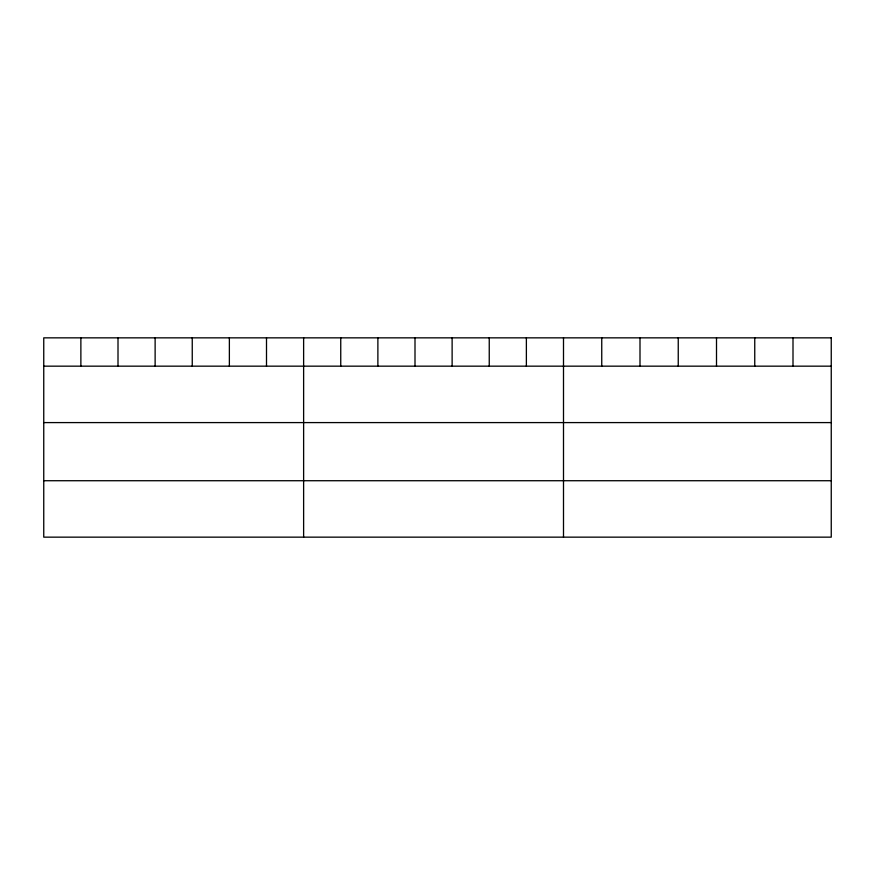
<?xml version="1.0" encoding="UTF-8"?>
<svg xmlns="http://www.w3.org/2000/svg" width="875" height="875" viewBox="0 0 875 875"><rect width="100%" height="100%" fill="white"/><g stroke="black" fill="none" stroke-linecap="round" stroke-linejoin="round"><path stroke-width="1.31" d="M43.75 366.166L831.25 366.166M43.75 422.592L831.25 422.592M43.75 480.725L831.25 480.725M793.002 337.848L793.002 366.166M754.753 337.848L754.753 366.166M716.505 337.848L716.505 366.166M678.245 337.848L678.245 366.166M639.997 337.848L639.997 366.166M601.748 337.848L601.748 366.166M563.5 337.848L563.5 537.152M526.378 337.848L526.378 366.166M489.245 337.848L489.245 366.166M452.123 337.848L452.123 366.166M415.002 337.848L415.002 366.166M377.88 337.848L377.88 366.166M340.747 337.848L340.747 366.166M303.625 337.848L303.625 537.152M266.503 337.848L266.503 366.166M229.37 337.848L229.37 366.166M192.248 337.848L192.248 366.166M155.127 337.848L155.127 366.166M118.005 337.848L118.005 366.166M80.872 337.848L80.872 366.166M831.25 337.848L43.75 337.848L43.75 537.152L831.25 537.152L831.25 337.848"/></g></svg>
